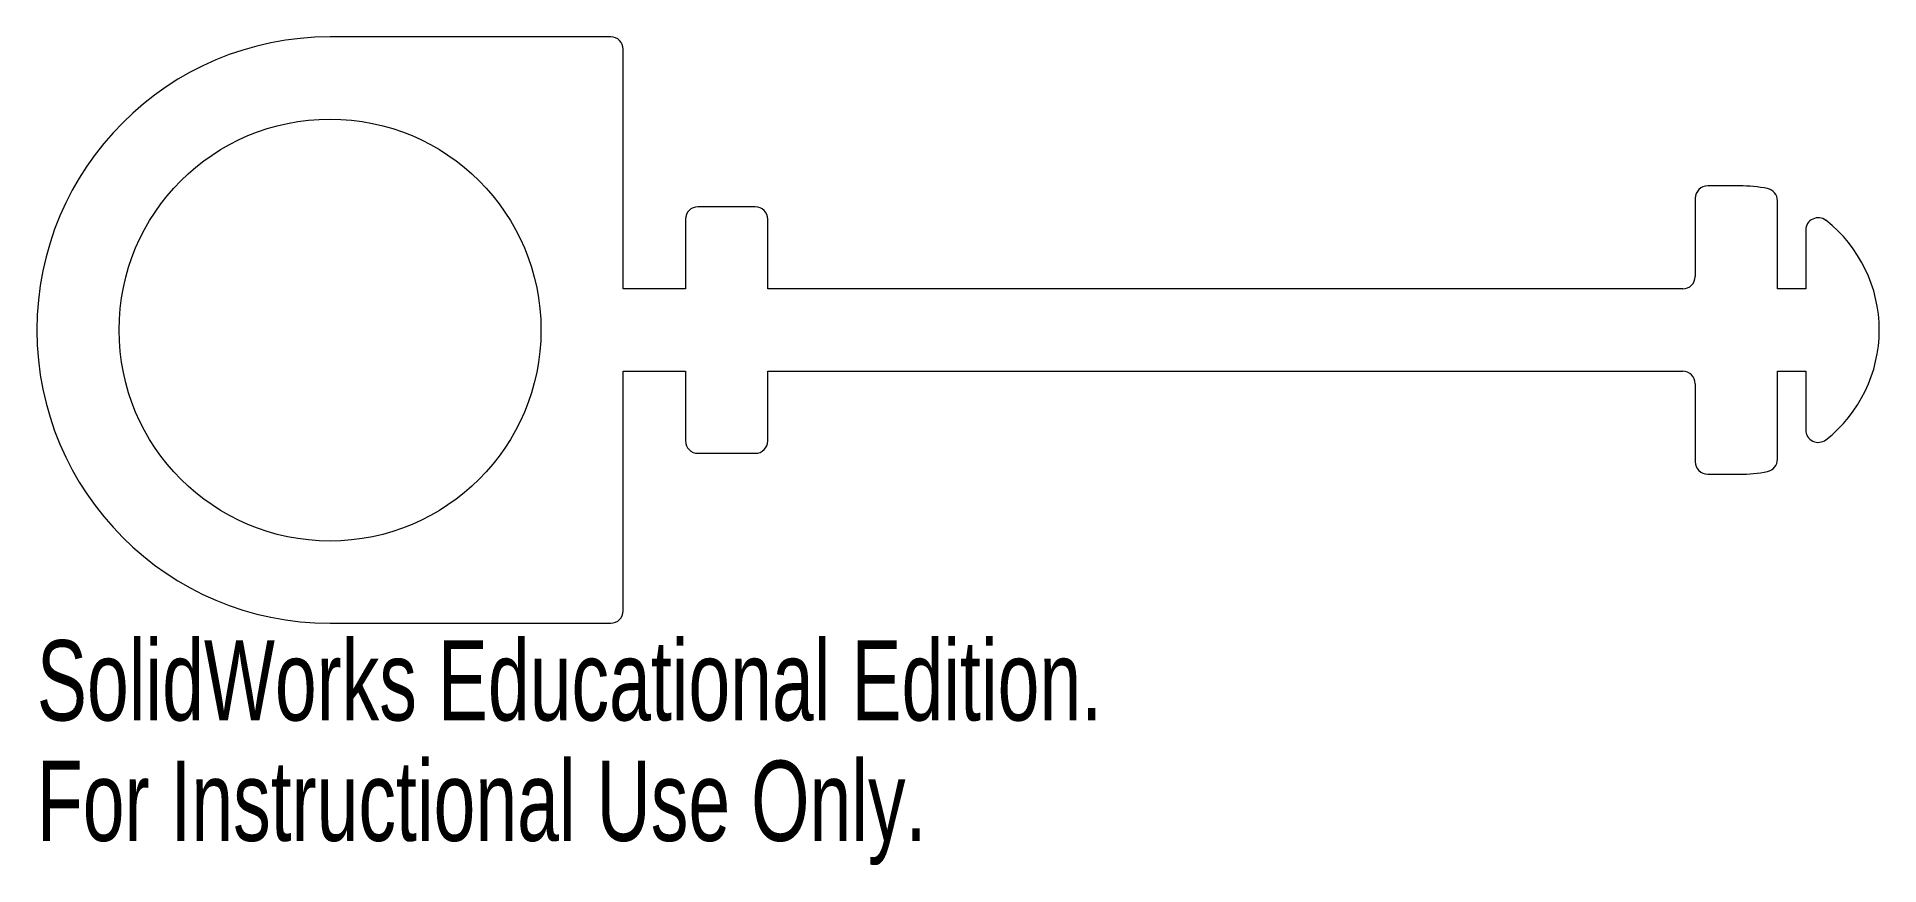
# Model space of a CAD drawing. Header units: millimetres. Extents: x -18 to 93, y -32 to 18.
import ezdxf

# ---------------------------------------------------------------- set-up
doc = ezdxf.new("R2010")
doc.units = ezdxf.units.MM
doc.styles.add('SLDTEXTSTYLE0', font='TXT', dxfattribs={"width": 0.7})

msp = doc.modelspace()

# ---------------------------------------------------------------- linework, layer by layer
at = {"color": 7, "linetype": 'Continuous', "lineweight": 15}
for p, q in [((16.9, 17.65), (0, 17.65)), ((17.65, 2.48), (17.65, 16.9)), ((82.19, 7.93), (82.19, 3.23)), ((84.86, 8.68), (82.94, 8.68)), ((87.14, 2.48), (87.14, 7.78)), ((21.4, 6.67), (21.4, 2.48)), ((25.6, 7.42), (22.15, 7.42)), ((26.35, 2.48), (26.35, 6.67)), ((88.84, 6.01), (88.84, 2.48)), ((21.4, 2.48), (17.65, 2.48)), ((81.44, 2.48), (26.35, 2.48)), ((88.84, 2.48), (87.14, 2.48)), ((17.65, -2.48), (21.4, -2.48)), ((17.65, -16.9), (17.65, -2.48)), ((21.4, -2.48), (21.4, -6.67)), ((26.35, -2.48), (81.44, -2.48)), ((26.35, -6.67), (26.35, -2.48)), ((82.19, -3.23), (82.19, -7.93)), ((87.14, -2.48), (88.84, -2.48)), ((87.14, -7.78), (87.14, -2.48)), ((88.84, -2.48), (88.84, -6.01)), ((22.15, -7.42), (25.6, -7.42)), ((82.94, -8.68), (84.86, -8.68)), ((0, -17.65), (16.9, -17.65))]:
    msp.add_line(p, q, dxfattribs=at)
msp.add_circle((0, 0), 12.7, dxfattribs=at)
for centre, radius, start, end in [((0, 0), 17.65, 90, 270), ((16.9, 16.9), 0.75, 0, 90), ((82.94, 7.93), 0.75, 90, 180), ((84.86, 0), 8.68, 78.8348, 90), ((86.39, 7.78), 0.75, 0, 78.8348), ((22.15, 6.67), 0.75, 90, 180), ((25.6, 6.67), 0.75, 0, 90), ((89.59, 6.01), 0.75, 51.7812, 180), ((84.86, 0), 8.41, 308.2188, 51.7812), ((81.44, 3.23), 0.75, 270, 0), ((81.44, -3.23), 0.75, 0, 90), ((89.59, -6.01), 0.75, 180, 308.2188), ((22.15, -6.67), 0.75, 180, 270), ((25.6, -6.67), 0.75, 270, 0), ((82.94, -7.93), 0.75, 180, 270), ((84.86, 0), 8.68, 270, 281.1652), ((86.39, -7.78), 0.75, 281.1652, 0), ((16.9, -16.9), 0.75, 270, 0)]:
    msp.add_arc(centre, radius, start, end, dxfattribs=at)

# ---------------------------------------------------------------- texts
at = {"color": 7, "linetype": 'Continuous', "char_height": 4.8336, "attachment_point": 1, "style": 'SLDTEXTSTYLE0'}
for s, insert in [('SolidWorks Educational Edition.', (-17.65, -18.67)), ('For Instructional Use Only.', (-17.65, -25.92))]:
    msp.add_mtext(s, dxfattribs=dict(at, insert=insert))

doc.saveas('drawing.dxf')
